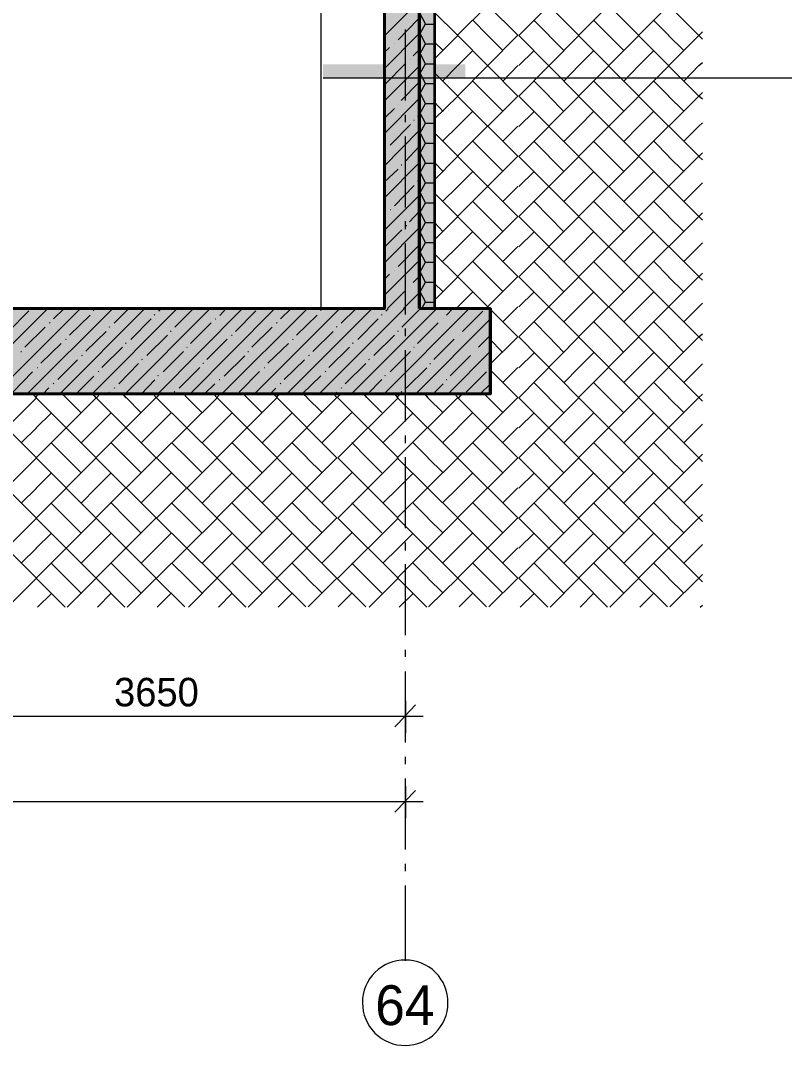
# Model space of a CAD drawing. Header units: millimetres. Extents: x -135211 to 49383, y -8033 to 228499.
# Drawn here: x -2656 to 2718, y 39972 to 47183 of the extents above; entities that cross this region are included whole.
import ezdxf

# ---------------------------------------------------------------- set-up
doc = ezdxf.new("R2010")
doc.units = ezdxf.units.MM
doc.layers.add('PDF _Геометрия', color=7, linetype='Continuous', true_color=0x1d1d1d)
doc.layers.add('PDF _Сплошная заливка', color=7, linetype='Continuous', true_color=0xffffff)
doc.layers.add('PDF _Текст', color=7, linetype='Continuous')

msp = doc.modelspace()

# ---------------------------------------------------------------- hatches: boundary and pattern name
at = {"layer": 'PDF _Сплошная заливка', "transparency": 33554559}
h = msp.add_hatch(color=256, dxfattribs=at)
h.paths.add_polyline_path([(-99774.8, 44556.2), (-99774.8, 45156.6), (-104045.4, 45156.6), (-104045.4, 44556.2)])
h.paths.add_polyline_path([(646.3, 44556.2), (646.3, 45156.6), (-26352.2, 45156.6), (-26352.2, 44556.2)])
h.paths.add_polyline_path([(-26398.8, 44556.2), (-26398.8, 45156.6), (-50899.8, 45156.6), (-50899.8, 44556.2)])
h.paths.add_polyline_path([(-50950.6, 44556.2), (-50950.6, 45156.6), (-98974.8, 45156.6), (-98974.8, 44556.2)])

# ---------------------------------------------------------------- linework, layer by layer
at = {"layer": 'PDF _Геометрия', "color": 7, "lineweight": 9}
for points in [[(149, 48357), (149, 48653.3), (149, 45156.8)], [(153.7, 45155.7), (157.8, 45155.7), (157.8, 48652.4), (153.7, 48652.4)], [(156.8, 45155.9), (254.3, 45155.9), (254.3, 48652.6), (156.8, 48652.6)], [(254.3, 48644.1), (254.3, 45155.9)], [(254.9, 45155.8), (263, 45155.8), (263, 48652.5), (254.9, 48652.5)], [(-7144, 47873.3), (-544.2, 47873.3), (-544.2, 48283.9), (-544.2, 45155.5), (-4595.7, 45155.5)], [(52.5, 46621.2), (52.5, 47120.7)], [(3474.3, 43975.2), (3474.3, 46777.6), (-526.3, 46777.6)], [(52.5, 46468.8), (52.5, 46519.7)], [(52.5, 45867.8), (52.5, 46367.3)], [(52.5, 45715.4), (52.5, 45770.4)], [(52.5, 45114.2), (52.5, 45613.7)], [(251.1, 45156.7), (640.3, 45156.7), (640.3, 44555.6), (-97975.2, 44555.6)], [(-96.7, 45155.8), (-545, 45155.8)], [(52.5, 44961.8), (52.5, 45016.9)], [(52.5, 44360.8), (52.5, 44864.5)], [(52.5, 44208.4), (52.5, 44263.4)], [(52.5, 43611.5), (52.5, 44111)], [(52.5, 43454.8), (52.5, 43509.9)], [(52.5, 42858), (52.5, 43357.5)], [(52.5, 42705.6), (52.5, 42756.3)], [(52.5, 42104.4), (52.5, 42603.9)], [(52.5, 42396.5), (52.5, 42290.7), (52.5, 42172.2)], [(-3596.2, 42289.6), (175.3, 42289.6)], [(52.5, 41952), (52.5, 42002.9)], [(52.5, 41351), (52.5, 41850.5)], [(52.5, 41795.5), (52.5, 41689.6), (52.5, 41571.1)], [(-103561.8, 41688.5), (175.3, 41688.5)], [(52.5, 41198.6), (52.5, 41249.4)], [(52.5, 40567.8), (52.5, 41097)]]:
    msp.add_lwpolyline(points, dxfattribs=at)
at = {"layer": 'PDF _Геометрия', "color": 28, "lineweight": 9, "true_color": 0x0e0e0e}
for points in [[(639, 44754.9), (842.1, 44958.1), (418.6, 45381.4), (842.1, 45804.6), (418.6, 46228), (842.1, 46651.3), (418.6, 47078.9), (842.1, 47502.1), (418.6, 47925.4), (842.1, 48348.8), (546.1, 48645.1)], [(1069.1, 43055.8), (1272.1, 43259), (848.8, 43682.3), (1272.1, 44105.7), (848.8, 44529), (1272.1, 44956.5), (848.8, 45379.8), (1272.1, 45803.2), (848.8, 46226.6), (1272.1, 46649.9), (848.8, 47077.4), (1272.1, 47500.7), (848.8, 47924.1), (1272.1, 48347.4), (975.9, 48643.7)], [(1489.6, 43056.3), (1693.2, 43259.5), (1269.5, 43682.8), (1693.2, 44106.1), (1269.5, 44529.5), (1693.2, 44957), (1269.5, 45380.3), (1693.2, 45803.7), (1269.5, 46227), (1693.2, 46650.3), (1269.5, 47077.9), (1693.2, 47501.2), (1269.5, 47924.5), (1693.2, 48347.8), (1396.9, 48644.2)], [(1911, 43056.8), (2114.4, 43260), (1691, 43683.4), (2114.4, 44106.7), (1691, 44530), (2114.4, 44957.5), (1691, 45380.9), (2114.4, 45804.2), (1691, 46227.5), (2114.4, 46650.8), (1691, 47078.4), (2114.4, 47501.7), (1691, 47925), (2114.4, 48348.3), (1822.1, 48644.6)], [(617.6, 45157), (842.1, 45381.4), (418.6, 45804.6), (842.1, 46228), (418.6, 46651.3), (842.1, 47078.9), (418.6, 47502.1), (842.1, 47925.4), (418.6, 48348.8)], [(848.8, 43259), (1272.1, 43682.3), (848.8, 44105.7), (1272.1, 44529), (848.8, 44956.5), (1272.1, 45379.8), (848.8, 45803.2), (1272.1, 46226.6), (848.8, 46649.9), (1272.1, 47077.4), (848.8, 47500.7), (1272.1, 47924.1), (848.8, 48347.4)], [(1269.5, 43259.5), (1693.2, 43682.8), (1269.5, 44106.1), (1693.2, 44529.5), (1269.5, 44957), (1693.2, 45380.3), (1269.5, 45803.7), (1693.2, 46227), (1269.5, 46650.3), (1693.2, 47077.9), (1269.5, 47501.2), (1693.2, 47924.5), (1269.5, 48347.8)], [(1691, 43260), (2114.4, 43683.4), (1691, 44106.7), (2114.4, 44530), (1691, 44957.5), (2114.4, 45380.9), (1691, 45804.2), (2114.4, 46227.5), (1691, 46650.8), (2114.4, 47078.4), (1691, 47501.7), (2114.4, 47925), (1691, 48348.3)], [(251.3, 46909), (421, 47078.4), (251.3, 47243.4)], [(631.6, 47078.6), (525.6, 47184.4)], [(1061.5, 47077.2), (956, 47183)], [(1482.6, 47077.6), (1376.9, 47183.5)], [(1903.8, 47078.1), (1797.7, 47184)], [(2140.7, 47052.8), (2114.9, 47078.1), (2140.7, 47103.5)], [(315.7, 46971.5), (256.7, 47030.8)], [(421, 47078.4), (421, 47078.4)], [(421, 47078.4), (421, 47078.4)], [(736.8, 46972.9), (630.8, 47078.7)], [(842.1, 47078.9), (842.1, 47078.9)], [(842.1, 47078.9), (842.1, 47078.9)], [(1166.8, 46971.5), (1061.2, 47077.3)], [(1272.1, 47077.4), (1272.1, 47077.4)], [(1272.1, 47077.4), (1272.1, 47077.4)], [(1587.9, 46972), (1482.1, 47077.8)], [(1693.2, 47077.9), (1693.2, 47077.9)], [(1693.2, 47077.9), (1693.2, 47077.9)], [(2009.1, 46972.4), (1902.9, 47078.3)], [(2114.4, 47078.4), (2114.4, 47078.4)], [(2114.4, 47078.4), (2114.4, 47078.4)], [(420.4, 46866.9), (526.3, 46972.6)], [(850, 46865.4), (956.2, 46971.2)], [(1271.7, 46865.9), (1377.3, 46971.7)], [(1692.5, 46866.3), (1798.5, 46972.2)], [(2114.9, 46866.5), (2140.7, 46887.6)], [(251.3, 46485.7), (421, 46650.8), (251.3, 46820.2)], [(311.1, 46756.6), (421, 46866.7)], [(736, 46757.1), (842.1, 46867.2)], [(1166.5, 46755.7), (1272.1, 46865.8)], [(1587.3, 46756.2), (1693.2, 46866.2)], [(2008.9, 46756.7), (2114.4, 46866.7)], [(631.6, 46651.1), (525.6, 46756.9)], [(1061.5, 46649.6), (956, 46755.5)], [(1482.6, 46650.1), (1376.9, 46756)], [(1903.8, 46650.6), (1797.7, 46756.4)], [(2140.7, 46629.4), (2114.9, 46650.6), (2140.7, 46676)], [(315.7, 46544), (256.7, 46607.5)], [(421, 46650.8), (421, 46650.8)], [(421, 46650.8), (421, 46650.8)], [(736.8, 46545.4), (630.8, 46651.2)], [(842.1, 46651.3), (842.1, 46651.3)], [(842.1, 46651.3), (842.1, 46651.3)], [(1166.8, 46543.9), (1061.2, 46649.7)], [(1272.1, 46649.9), (1272.1, 46649.9)], [(1272.1, 46649.9), (1272.1, 46649.9)], [(1587.9, 46544.4), (1482.1, 46650.2)], [(1693.2, 46650.3), (1693.2, 46650.3)], [(1693.2, 46650.3), (1693.2, 46650.3)], [(2009.1, 46544.9), (1902.9, 46650.7)], [(2114.4, 46650.8), (2114.4, 46650.8)], [(2114.4, 46650.8), (2114.4, 46650.8)], [(420.4, 46439.3), (526.3, 46545.1)], [(850, 46437.9), (956.2, 46543.6)], [(1271.7, 46438.3), (1377.3, 46544.1)], [(1692.5, 46438.8), (1798.5, 46544.6)], [(2114.9, 46438.9), (2140.7, 46464.3)], [(251.3, 46058.2), (421, 46227.5), (251.3, 46396.8)], [(311.1, 46333.4), (421, 46439.1)], [(736, 46333.9), (842.1, 46439.6)], [(1166.5, 46332.3), (1272.1, 46438.2)], [(1587.3, 46332.8), (1693.2, 46438.7)], [(2008.9, 46333.3), (2114.4, 46439.1)], [(631.6, 46227.7), (525.6, 46333.6)], [(1061.5, 46226.3), (956, 46332.1)], [(1482.6, 46226.8), (1376.9, 46332.6)], [(1903.8, 46227.2), (1797.7, 46333.1)], [(421, 46227.5), (421, 46227.5)], [(421, 46227.5), (421, 46227.5)], [(736.8, 46122), (630.8, 46227.9)], [(842.1, 46228), (842.1, 46228)], [(842.1, 46228), (842.1, 46228)], [(1166.8, 46120.6), (1061.2, 46226.4)], [(1272.1, 46226.6), (1272.1, 46226.6)], [(1272.1, 46226.6), (1272.1, 46226.6)], [(1587.9, 46121.1), (1482.1, 46226.9)], [(1693.2, 46227), (1693.2, 46227)], [(1693.2, 46227), (1693.2, 46227)], [(2009.1, 46121.5), (1902.9, 46227.4)], [(2114.4, 46227.5), (2114.4, 46227.5)], [(2114.4, 46227.5), (2114.4, 46227.5)], [(2140.7, 46201.8), (2114.9, 46227.3), (2140.7, 46252.7)], [(315.7, 46120.6), (256.7, 46184.1)], [(420.4, 46016), (526.3, 46121.8)], [(850, 46014.5), (956.2, 46120.3)], [(1271.7, 46014.9), (1377.3, 46120.8)], [(1692.5, 46015.4), (1798.5, 46121.3)], [(311.1, 45910), (421, 46015.9)], [(736, 45910.5), (842.1, 46016.3)], [(1166.5, 45909), (1272.1, 46014.9)], [(1587.3, 45909.5), (1693.2, 46015.4)], [(2008.9, 45910), (2114.4, 46015.8)], [(2114.9, 46015.6), (2140.7, 46041)], [(251.3, 45634.9), (421, 45804.2), (251.3, 45973.6)], [(631.6, 45804.5), (525.6, 45910.3)], [(1061.5, 45802.9), (956, 45908.8)], [(1482.6, 45803.5), (1376.9, 45909.3)], [(1903.8, 45803.9), (1797.7, 45909.8)], [(421, 45804.2), (421, 45804.2)], [(421, 45804.2), (421, 45804.2)], [(736.8, 45698.7), (630.8, 45804.6)], [(842.1, 45804.6), (842.1, 45804.6)], [(842.1, 45804.6), (842.1, 45804.6)], [(1166.8, 45697.2), (1061.2, 45803.1)], [(1272.1, 45803.2), (1272.1, 45803.2)], [(1272.1, 45803.2), (1272.1, 45803.2)], [(1587.9, 45697.8), (1482.1, 45803.5)], [(1693.2, 45803.7), (1693.2, 45803.7)], [(1693.2, 45803.7), (1693.2, 45803.7)], [(2009.1, 45698.2), (1902.9, 45804.1)], [(2114.4, 45804.2), (2114.4, 45804.2)], [(2114.4, 45804.2), (2114.4, 45804.2)], [(2140.7, 45778.5), (2114.9, 45803.9), (2140.7, 45829.3)], [(315.7, 45697.3), (256.7, 45760.8)], [(420.4, 45592.6), (526.3, 45698.5)], [(850, 45591.2), (956.2, 45697)], [(1271.7, 45591.6), (1377.3, 45697.5)], [(1692.5, 45592.1), (1798.5, 45698)], [(311.1, 45486.7), (421, 45592.5)], [(736, 45487.2), (842.1, 45593)], [(1166.5, 45485.7), (1272.1, 45591.5)], [(1587.3, 45486.2), (1693.2, 45592)], [(2008.9, 45486.7), (2114.4, 45592.5)], [(2114.9, 45592.3), (2140.7, 45617.7)], [(251.3, 45211.6), (421, 45380.8), (251.3, 45546)], [(631.6, 45381.1), (525.6, 45486.9)], [(1061.5, 45379.6), (956, 45485.4)], [(1482.6, 45380.1), (1376.9, 45486)], [(1903.8, 45380.6), (1797.7, 45486.5)], [(421, 45380.8), (421, 45380.8)], [(421, 45380.8), (421, 45380.8)], [(736.8, 45275.5), (630.8, 45381.2)], [(842.1, 45381.4), (842.1, 45381.4)], [(842.1, 45381.4), (842.1, 45381.4)], [(1166.8, 45273.9), (1061.2, 45379.8)], [(1272.1, 45379.8), (1272.1, 45379.8)], [(1272.1, 45379.8), (1272.1, 45379.8)], [(1587.9, 45274.4), (1482.1, 45380.2)], [(1693.2, 45380.3), (1693.2, 45380.3)], [(1693.2, 45380.3), (1693.2, 45380.3)], [(2009.1, 45274.9), (1902.9, 45380.8)], [(2114.4, 45380.9), (2114.4, 45380.9)], [(2114.4, 45380.9), (2114.4, 45380.9)], [(2140.7, 45355.2), (2114.9, 45380.6), (2140.7, 45406)], [(315.7, 45273.9), (256.7, 45333.3)], [(420.4, 45169.4), (526.3, 45275.2)], [(850, 45167.8), (956.2, 45273.7)], [(1271.7, 45168.3), (1377.3, 45274.2)], [(1692.5, 45168.8), (1798.5, 45274.6)], [(408.7, 45156.5), (421, 45169.2)], [(736, 45063.9), (842.1, 45169.7)], [(1166.5, 45062.4), (1272.1, 45168.2)], [(1587.3, 45062.9), (1693.2, 45168.7)], [(2008.9, 45063.4), (2114.4, 45169.2)], [(2114.9, 45169), (2140.7, 45194.4)], [(1061.5, 44956.3), (956, 45062.1)], [(1482.6, 44956.8), (1376.9, 45062.6)], [(1903.8, 44957.3), (1797.7, 45063.1)], [(736.8, 44847.9), (639.9, 44945.2)], [(842.1, 44958.1), (842.1, 44958.1)], [(842.1, 44958.1), (842.1, 44958.1)], [(1166.8, 44846.3), (1061.2, 44956.4)], [(1272.1, 44956.5), (1272.1, 44956.5)], [(1272.1, 44956.5), (1272.1, 44956.5)], [(1587.9, 44846.8), (1482.1, 44956.9)], [(1693.2, 44957), (1693.2, 44957)], [(1693.2, 44957), (1693.2, 44957)], [(2009.1, 44847.4), (1902.9, 44957.4)], [(2114.4, 44957.5), (2114.4, 44957.5)], [(2114.4, 44957.5), (2114.4, 44957.5)], [(2140.7, 44931.9), (2114.9, 44957.3), (2140.7, 44978.5)], [(850, 44740.2), (956.2, 44846.1)], [(1271.7, 44740.8), (1377.3, 44846.6)], [(1692.5, 44741.2), (1798.5, 44847.1)], [(418.6, 43260.6), (842.1, 43683.9), (418.6, 44107.2), (842.1, 44530.5), (639, 44733.7)], [(736, 44636.4), (842.1, 44742.2)], [(1166.5, 44634.8), (1272.1, 44740.6)], [(1587.3, 44635.3), (1693.2, 44741.2)], [(2008.9, 44635.8), (2114.4, 44741.6)], [(2114.9, 44741.4), (2140.7, 44766.8)], [(1061.5, 44528.7), (956, 44634.5)], [(1482.6, 44529.2), (1376.9, 44635)], [(1903.8, 44529.7), (1797.7, 44635.6)], [(-2967.9, 43258.5), (-2544.6, 43681.8), (-2967.9, 44105.2), (-2544.6, 44528.5), (-2570.3, 44553.9)], [(-2747.5, 43055.3), (-2544.6, 43258.5), (-2967.9, 43681.8), (-2544.6, 44105.2), (-2967.9, 44528.5)], [(-2552.8, 44530.4), (-2527.1, 44555.9)], [(-2546.5, 43259.1), (-2123.5, 43682.4), (-2546.5, 44105.8), (-2123.5, 44529.1), (-2144.4, 44554.5)], [(-2327, 43055.9), (-2123.5, 43259.1), (-2546.5, 43682.4), (-2123.5, 44105.8), (-2546.5, 44529.1)], [(-2544.6, 44528.5), (-2544.6, 44528.5)], [(-2544.6, 44528.5), (-2544.6, 44528.5)], [(-2334.1, 44528.8), (-2359.8, 44554.2)], [(-2228.8, 44423.1), (-2334.9, 44528.9)], [(-2125.9, 43259.7), (-1702.3, 43683), (-2125.9, 44106.3), (-1702.3, 44529.6), (-1723.3, 44555)], [(-1905.7, 43056.4), (-1702.3, 43259.7), (-2125.9, 43683), (-1702.3, 44106.3), (-2125.9, 44529.6)], [(-2123.5, 44529.1), (-2123.5, 44529.1)], [(-2123.5, 44529.1), (-2123.5, 44529.1)], [(-2122.9, 44528.9), (-2097.2, 44554.2)], [(-1912.9, 44529.4), (-1933.9, 44554.7)], [(-1807.6, 44423.6), (-1913.2, 44529.5)], [(-1702.3, 44529.6), (-1702.3, 44529.6)], [(-1702.3, 44529.6), (-1702.3, 44529.6)], [(-1701, 44529.4), (-1676, 44554.8)], [(-1699.8, 43259), (-1272.4, 43682.4), (-1699.8, 44105.7), (-1272.4, 44529), (-1297.5, 44554.4)], [(-1475.6, 43055.9), (-1272.4, 43259), (-1699.8, 43682.4), (-1272.4, 44105.7), (-1699.8, 44529)], [(-1483, 44528.7), (-1508, 44554.2)], [(-1377.7, 44423.1), (-1483.6, 44528.9)], [(-1275.9, 44529.9), (-1254.9, 44555.2)], [(-1274.3, 43259.6), (-851.3, 43682.9), (-1274.3, 44106.2), (-851.3, 44529.5), (-876.4, 44554.9)], [(-1054.3, 43056.4), (-851.3, 43259.6), (-1274.3, 43682.9), (-851.3, 44106.2), (-1274.3, 44529.5)], [(-1272.4, 44529), (-1272.4, 44529)], [(-1272.4, 44529), (-1272.4, 44529)], [(-1061.8, 44529.3), (-1087, 44554.6)], [(-956.5, 44423.6), (-1062, 44529.4)], [(-854.8, 44530.4), (-833.7, 44555.8)], [(-853.7, 43260.1), (-430.1, 43683.5), (-853.7, 44106.7), (-430.1, 44530.1), (-455.4, 44555.5)], [(-632.9, 43057), (-430.1, 43260.1), (-853.7, 43683.5), (-430.1, 44106.7), (-853.7, 44530.1)], [(-851.3, 44529.5), (-851.3, 44529.5)], [(-851.3, 44529.5), (-851.3, 44529.5)], [(-640.7, 44529.8), (-665.9, 44555.2)], [(-535.4, 44424.1), (-641.2, 44529.9)], [(-430.1, 44530.1), (-430.1, 44530.1)], [(-430.1, 44530.1), (-430.1, 44530.1)], [(-429, 44529.8), (-403.8, 44555.3)], [(-423.5, 43258.5), (-0.2, 43681.8), (-423.5, 44105.2), (-0.2, 44528.5), (-21.4, 44553.9)], [(-203.7, 43055.3), (-0.2, 43258.5), (-423.5, 43681.8), (-0.2, 44105.2), (-423.5, 44528.5)], [(-219.5, 44530.3), (-240.7, 44555.7)], [(-114.2, 44424.6), (-220.4, 44530.4)], [(-8, 44530.4), (17.4, 44555.7)], [(-7, 43260.1), (421, 43683.3), (-7, 44106.7), (421, 44530), (395.6, 44555.4)], [(213.6, 43056.8), (421, 43260.1), (-7, 43683.3), (421, 44106.7), (-7, 44530)], [(-0.2, 44528.5), (-0.2, 44528.5)], [(-0.2, 44528.5), (-0.2, 44528.5)], [(210.4, 44528.7), (189.1, 44554.2)], [(315.7, 44423.1), (210, 44528.9)], [(639, 43057.4), (842.1, 43260.6), (418.6, 43683.9), (842.1, 44107.2), (418.6, 44530.5)], [(421, 44530), (421, 44530)], [(421, 44530), (421, 44530)], [(426, 44528.8), (447.3, 44554.2)], [(631.6, 44530.3), (606.1, 44555.7)], [(736.8, 44424.5), (630.8, 44530.4)], [(842.1, 44530.5), (842.1, 44530.5)], [(842.1, 44530.5), (842.1, 44530.5)], [(1166.8, 44423), (1061.2, 44528.8)], [(1272.1, 44529), (1272.1, 44529)], [(1272.1, 44529), (1272.1, 44529)], [(1587.9, 44423.5), (1482.1, 44529.3)], [(1693.2, 44529.5), (1693.2, 44529.5)], [(1693.2, 44529.5), (1693.2, 44529.5)], [(2009.1, 44424), (1902.9, 44529.9)], [(2114.4, 44530), (2114.4, 44530)], [(2114.4, 44530), (2114.4, 44530)], [(2140.7, 44504.3), (2114.9, 44529.8), (2140.7, 44555.2)], [(-1702.8, 44318.1), (-1597.1, 44423.9)], [(-851.6, 44318), (-746, 44423.8)], [(-430.8, 44318.5), (-324.8, 44424.3)], [(420.4, 44318.5), (526.3, 44424.3)], [(1692.5, 44317.9), (1798.5, 44423.8)], [(-2545.3, 44317), (-2439.4, 44422.9)], [(-2123.6, 44317.5), (-2018.2, 44423.4)], [(-1273.2, 44317.5), (-1167.1, 44423.3)], [(-0.4, 44316.9), (105.1, 44422.8)], [(850, 44316.9), (956.2, 44422.8)], [(1271.7, 44317.4), (1377.3, 44423.3)], [(-2650.5, 44211.1), (-2544.6, 44316.9)], [(-2229.7, 44211.6), (-2123.5, 44317.4)], [(-1808, 44212.1), (-1702.3, 44317.9)], [(-1378.4, 44211.6), (-1272.4, 44317.3)], [(-956.8, 44212), (-851.3, 44317.8)], [(-536, 44212.6), (-430.1, 44318.4)], [(-106.4, 44211), (-0.2, 44316.8)], [(311.1, 44212.5), (421, 44318.4)], [(736, 44213.1), (842.1, 44318.8)], [(1166.5, 44211.5), (1272.1, 44317.3)], [(1587.3, 44212), (1693.2, 44317.8)], [(2008.9, 44212.5), (2114.4, 44318.3)], [(2114.9, 44318.1), (2140.7, 44343.5)], [(-2334.1, 44105.5), (-2440.1, 44211.3)], [(-1912.9, 44106), (-2018.4, 44211.8)], [(-1483, 44105.4), (-1592.9, 44211.2)], [(-1061.8, 44105.9), (-1168, 44211.8)], [(-640.7, 44106.5), (-746.4, 44212.3)], [(-219.5, 44107), (-325.6, 44212.9)], [(210.4, 44105.4), (104.8, 44211.2)], [(631.6, 44106.9), (525.6, 44212.8)], [(1061.5, 44105.4), (956, 44211.2)], [(1482.6, 44105.9), (1376.9, 44211.7)], [(1903.8, 44106.4), (1797.7, 44212.3)], [(-2544.6, 44105.2), (-2544.6, 44105.2)], [(-2544.6, 44105.2), (-2544.6, 44105.2)], [(-2228.8, 43999.8), (-2334.9, 44105.6)], [(-2123.5, 44105.8), (-2123.5, 44105.8)], [(-2123.5, 44105.8), (-2123.5, 44105.8)], [(-1807.6, 44000.3), (-1913.2, 44106.2)], [(-1702.3, 44106.3), (-1702.3, 44106.3)], [(-1702.3, 44106.3), (-1702.3, 44106.3)], [(-1377.7, 43999.8), (-1483.6, 44105.5)], [(-1272.4, 44105.7), (-1272.4, 44105.7)], [(-1272.4, 44105.7), (-1272.4, 44105.7)], [(-956.5, 44000.3), (-1062, 44106.1)], [(-851.3, 44106.2), (-851.3, 44106.2)], [(-851.3, 44106.2), (-851.3, 44106.2)], [(-535.4, 44000.8), (-641.2, 44106.6)], [(-430.1, 44106.7), (-430.1, 44106.7)], [(-430.1, 44106.7), (-430.1, 44106.7)], [(-114.2, 44001.3), (-220.4, 44107.1)], [(-0.2, 44105.2), (-0.2, 44105.2)], [(-0.2, 44105.2), (-0.2, 44105.2)], [(315.7, 43999.7), (210, 44105.6)], [(421, 44106.7), (421, 44106.7)], [(421, 44106.7), (421, 44106.7)], [(736.8, 44001.3), (630.8, 44107.1)], [(842.1, 44107.2), (842.1, 44107.2)], [(842.1, 44107.2), (842.1, 44107.2)], [(1166.8, 43999.7), (1061.2, 44105.5)], [(1272.1, 44105.7), (1272.1, 44105.7)], [(1272.1, 44105.7), (1272.1, 44105.7)], [(1587.9, 44000.2), (1482.1, 44106)], [(1693.2, 44106.1), (1693.2, 44106.1)], [(1693.2, 44106.1), (1693.2, 44106.1)], [(2009.1, 44000.7), (1902.9, 44106.6)], [(2114.4, 44106.7), (2114.4, 44106.7)], [(2114.4, 44106.7), (2114.4, 44106.7)], [(2140.7, 44081), (2114.9, 44106.4), (2140.7, 44131.8)], [(-2545.3, 43893.7), (-2439.4, 43999.5)], [(-2123.6, 43894.2), (-2018.2, 44000)], [(-1702.8, 43894.8), (-1597.1, 44000.5)], [(-1273.2, 43894.2), (-1167.1, 44000)], [(-851.6, 43894.7), (-746, 44000.5)], [(-430.8, 43895.2), (-324.8, 44001.1)], [(-0.4, 43893.6), (105.1, 43999.4)], [(420.4, 43895.2), (526.3, 44001)], [(850, 43893.6), (956.2, 43999.4)], [(1271.7, 43894.1), (1377.3, 44000)], [(1692.5, 43894.6), (1798.5, 44000.4)], [(2114.9, 43894.8), (2140.7, 43920.2)], [(-2650.5, 43787.7), (-2544.6, 43893.6)], [(-2229.7, 43788.3), (-2123.5, 43894.1)], [(-1808, 43788.7), (-1702.3, 43894.6)], [(-1378.4, 43788.2), (-1272.4, 43894)], [(-956.8, 43788.7), (-851.3, 43894.5)], [(-536, 43789.3), (-430.1, 43895.1)], [(-106.4, 43787.7), (-0.2, 43893.5)], [(311.1, 43789.2), (421, 43895)], [(736, 43789.7), (842.1, 43895.5)], [(1166.5, 43788.1), (1272.1, 43894)], [(1587.3, 43788.7), (1693.2, 43894.5)], [(2008.9, 43789.2), (2114.4, 43895)], [(-2334.1, 43682.2), (-2440.1, 43788)], [(-1912.9, 43682.7), (-2018.4, 43788.5)], [(-1483, 43682.1), (-1592.9, 43787.9)], [(-1061.8, 43682.6), (-1168, 43788.4)], [(-640.7, 43683.2), (-746.4, 43789)], [(-219.5, 43683.7), (-325.6, 43789.5)], [(210.4, 43682.1), (104.8, 43787.9)], [(631.6, 43683.6), (525.6, 43789.5)], [(1061.5, 43682), (956, 43787.9)], [(1482.6, 43682.5), (1376.9, 43788.4)], [(1903.8, 43683.1), (1797.7, 43788.9)], [(2140.7, 43657.7), (2114.9, 43683.1), (2140.7, 43708.5)], [(-2544.6, 43681.8), (-2544.6, 43681.8)], [(-2544.6, 43681.8), (-2544.6, 43681.8)], [(-2228.8, 43576.4), (-2334.9, 43682.2)], [(-2123.5, 43682.4), (-2123.5, 43682.4)], [(-2123.5, 43682.4), (-2123.5, 43682.4)], [(-1807.6, 43577), (-1913.2, 43682.8)], [(-1702.3, 43683), (-1702.3, 43683)], [(-1702.3, 43683), (-1702.3, 43683)], [(-1377.7, 43576.4), (-1483.6, 43682.2)], [(-1272.4, 43682.4), (-1272.4, 43682.4)], [(-1272.4, 43682.4), (-1272.4, 43682.4)], [(-956.5, 43576.9), (-1062, 43682.7)], [(-851.3, 43682.9), (-851.3, 43682.9)], [(-851.3, 43682.9), (-851.3, 43682.9)], [(-535.4, 43577.4), (-641.2, 43683.3)], [(-430.1, 43683.5), (-430.1, 43683.5)], [(-430.1, 43683.5), (-430.1, 43683.5)], [(-114.2, 43578), (-220.4, 43683.8)], [(-0.2, 43681.8), (-0.2, 43681.8)], [(-0.2, 43681.8), (-0.2, 43681.8)], [(315.7, 43576.4), (210, 43682.2)], [(421, 43683.3), (421, 43683.3)], [(421, 43683.3), (421, 43683.3)], [(736.8, 43578), (630.8, 43683.7)], [(842.1, 43683.9), (842.1, 43683.9)], [(842.1, 43683.9), (842.1, 43683.9)], [(1166.8, 43576.4), (1061.2, 43682.2)], [(1272.1, 43682.3), (1272.1, 43682.3)], [(1272.1, 43682.3), (1272.1, 43682.3)], [(1587.9, 43576.8), (1482.1, 43682.7)], [(1693.2, 43682.8), (1693.2, 43682.8)], [(1693.2, 43682.8), (1693.2, 43682.8)], [(2009.1, 43577.4), (1902.9, 43683.2)], [(2114.4, 43683.4), (2114.4, 43683.4)], [(2114.4, 43683.4), (2114.4, 43683.4)], [(-2545.3, 43470.4), (-2439.4, 43576.2)], [(-2123.6, 43470.9), (-2018.2, 43576.8)], [(-1702.8, 43471.4), (-1597.1, 43577.3)], [(-1273.2, 43470.8), (-1167.1, 43576.6)], [(-851.6, 43471.3), (-746, 43577.2)], [(-430.8, 43471.9), (-324.8, 43577.7)], [(-0.4, 43470.3), (105.1, 43576.1)], [(420.4, 43471.8), (526.3, 43577.7)], [(850, 43470.2), (956.2, 43576.1)], [(1271.7, 43470.8), (1377.3, 43576.6)], [(1692.5, 43471.3), (1798.5, 43577.1)], [(2114.9, 43471.5), (2140.7, 43496.9)], [(-2650.5, 43364.4), (-2544.6, 43470.2)], [(-2229.7, 43364.9), (-2123.5, 43470.8)], [(-1808, 43365.4), (-1702.3, 43471.3)], [(-1378.4, 43364.9), (-1272.4, 43470.7)], [(-956.8, 43365.4), (-851.3, 43471.3)], [(-536, 43365.9), (-430.1, 43471.7)], [(-106.4, 43364.4), (-0.2, 43470.2)], [(311.1, 43365.9), (421, 43471.8)], [(736, 43366.4), (842.1, 43472.3)], [(1166.5, 43364.8), (1272.1, 43470.6)], [(1587.3, 43365.3), (1693.2, 43471.2)], [(2008.9, 43365.9), (2114.4, 43471.7)], [(-2334.1, 43258.8), (-2440.1, 43364.6)], [(-1912.9, 43259.3), (-2018.4, 43365.2)], [(-1483, 43258.8), (-1592.9, 43364.6)], [(-1061.8, 43259.3), (-1168, 43365.2)], [(-640.7, 43259.8), (-746.4, 43365.6)], [(-219.5, 43260.4), (-325.6, 43366.2)], [(210.4, 43258.7), (104.8, 43364.6)], [(631.6, 43260.3), (525.6, 43366.1)], [(1061.5, 43258.7), (956, 43364.6)], [(1482.6, 43259.2), (1376.9, 43365.1)], [(1903.8, 43259.8), (1797.7, 43365.6)], [(2140.7, 43234.4), (2114.9, 43259.8), (2140.7, 43285.2)], [(-2342.8, 43055.7), (-2546, 43258.9)], [(-2544.6, 43258.5), (-2544.6, 43258.5)], [(-2544.6, 43258.5), (-2544.6, 43258.5)], [(-2228.8, 43153.1), (-2334.9, 43258.9)], [(-1921.7, 43056.2), (-2124.7, 43259.4)], [(-2123.5, 43259.1), (-2123.5, 43259.1)], [(-2123.5, 43259.1), (-2123.5, 43259.1)], [(-1807.6, 43153.6), (-1913.2, 43259.5)], [(-1500.5, 43056.8), (-1703.3, 43260)], [(-1702.3, 43259.7), (-1702.3, 43259.7)], [(-1702.3, 43259.7), (-1702.3, 43259.7)], [(-1377.7, 43153), (-1483.6, 43258.9)], [(-1070.6, 43056.2), (-1274.1, 43259.4)], [(-1272.4, 43259), (-1272.4, 43259)], [(-1272.4, 43259), (-1272.4, 43259)], [(-956.5, 43153.6), (-1062, 43259.4)], [(-649.5, 43056.7), (-852.8, 43259.9)], [(-851.3, 43259.6), (-851.3, 43259.6)], [(-851.3, 43259.6), (-851.3, 43259.6)], [(-535.4, 43154.2), (-641.2, 43260)], [(-228.3, 43057.3), (-431.4, 43260.4)], [(-430.1, 43260.1), (-430.1, 43260.1)], [(-430.1, 43260.1), (-430.1, 43260.1)], [(-114.2, 43154.7), (-220.4, 43260.5)], [(201.6, 43055.6), (-1.4, 43258.8)], [(-0.2, 43258.5), (-0.2, 43258.5)], [(-0.2, 43258.5), (-0.2, 43258.5)], [(315.7, 43153.1), (210, 43258.9)], [(622.8, 43057.2), (420, 43260.4)], [(421, 43260.1), (421, 43260.1)], [(421, 43260.1), (421, 43260.1)], [(736.8, 43154.6), (630.8, 43260.5)], [(842.1, 43260.6), (842.1, 43260.6)], [(842.1, 43260.6), (842.1, 43260.6)], [(1052.7, 43055.6), (849.3, 43258.8)], [(1166.8, 43153), (1061.2, 43258.8)], [(1473.9, 43056.1), (1270.6, 43259.3)], [(1272.1, 43259), (1272.1, 43259)], [(1272.1, 43259), (1272.1, 43259)], [(1587.9, 43153.5), (1482.1, 43259.4)], [(1895, 43056.7), (1691.9, 43259.8)], [(1693.2, 43259.5), (1693.2, 43259.5)], [(1693.2, 43259.5), (1693.2, 43259.5)], [(2009.1, 43154.1), (1902.9, 43259.9)], [(2114.4, 43260), (2114.4, 43260)], [(2114.4, 43260), (2114.4, 43260)], [(-2536.4, 43055.5), (-2439.4, 43152.8)], [(-2115.6, 43056), (-2018.2, 43153.4)], [(-1694.7, 43056.6), (-1597.1, 43153.9)], [(-1264.3, 43055.9), (-1167.1, 43153.3)], [(-843.5, 43056.5), (-746, 43153.9)], [(-421.8, 43057), (-324.8, 43154.4)], [(7.8, 43055.4), (105.1, 43152.8)], [(428.6, 43057), (526.3, 43154.3)], [(859.1, 43055.4), (956.2, 43152.7)], [(1279.9, 43055.9), (1377.3, 43153.2)], [(1700.8, 43056.4), (1798.5, 43153.8)], [(2124.1, 43056.6), (2140.7, 43069.3)]]:
    msp.add_lwpolyline(points, dxfattribs=at)
at = {"layer": 'PDF _Геометрия', "color": 7, "lineweight": 40}
for points in [[(149, 45156.8), (149, 48285.1), (149, 48526.4), (-22997.8, 48526.4)], [(-22994.2, 48284.2), (-96.7, 48284.2), (-96.7, 45155.8), (-26097.4, 45155.8)], [(-26349.7, 44555.5), (649.1, 44555.5), (649.1, 45156.6), (149.8, 45156.6)]]:
    msp.add_lwpolyline(points, dxfattribs=at)
at = {"layer": 'PDF _Геометрия', "lineweight": 9}
for points in [[(-100.6, 47070.2), (149, 47319.9)], [(0.3, 47048.1), (140.2, 47192.1)], [(167.5, 45156.4), (192.9, 45203), (154.4, 45274.9), (192.9, 45342.7), (154.4, 45414.6), (192.9, 45482.4), (154.4, 45554.3), (192.9, 45622.1), (154.4, 45694), (192.9, 45761.7), (154.4, 45833.7), (192.9, 45901.4), (154.4, 45973.4), (192.9, 46041.1), (154.4, 46113.1), (192.9, 46180.8), (154.4, 46252.8), (192.9, 46320.5), (154.4, 46392.5), (192.9, 46460.2), (154.4, 46532.2), (192.9, 46599.9), (154.4, 46671.9), (192.9, 46739.6), (154.4, 46811.6), (192.9, 46879.3), (154.4, 46951.3), (192.9, 47019), (154.4, 47091), (192.9, 47158.7), (154.4, 47230.7)], [(192.9, 47158.7), (192.9, 47158.7)], [(195.3, 47158.2), (254.3, 47158.2)], [(-100.6, 46841.6), (149, 47091.3)], [(-26.5, 47022.2), (-26.5, 47022.2)], [(157.8, 47090.3), (157.8, 47090.3)], [(-100, 46955.6), (-61.6, 46993.7)], [(106.4, 46934.7), (149, 46977)], [(157.8, 46950.6), (157.8, 46950.6)], [(192.9, 47019), (192.9, 47019)], [(195.3, 47018.5), (254.3, 47018.5)], [(-91.4, 46735.6), (52.5, 46879.5)], [(87.6, 46907.9), (87.6, 46907.9)], [(192.9, 46879.3), (192.9, 46879.3)], [(195.3, 46878.8), (254.3, 46878.8)], [(-100.6, 46613), (149, 46862.8)], [(157.8, 46810.9), (157.8, 46810.9)], [(22.2, 46621.4), (149, 46748.5)], [(192.9, 46739.6), (192.9, 46739.6)], [(195.3, 46739.2), (254.3, 46739.2)], [(157.8, 46671.3), (157.8, 46671.3)], [(-100.6, 46384.4), (149, 46634.2)], [(-0.2, 46595.3), (-0.2, 46595.3)], [(192.9, 46599.9), (192.9, 46599.9)], [(195.3, 46599.5), (254.3, 46599.5)], [(-94.3, 46497.2), (-26.5, 46565)], [(135.9, 46507.1), (149, 46519.9)], [(157.8, 46531.5), (157.8, 46531.5)], [(-56.4, 46306.8), (87.6, 46450.7)], [(109.8, 46481.1), (113.9, 46481.1)], [(192.9, 46460.2), (192.9, 46460.2)], [(195.3, 46459.8), (254.3, 46459.8)], [(-100.6, 46155.8), (149, 46409.8)], [(157.8, 46391.8), (157.8, 46391.8)], [(192.9, 46320.5), (192.9, 46320.5)], [(195.3, 46320), (254.3, 46320)], [(-92, 46282.8), (-87.9, 46282.8)], [(51.6, 46193.9), (149, 46295.5)], [(157.8, 46252.1), (157.8, 46252.1)], [(-100.6, 45931.5), (149, 46181.2)], [(22.1, 46168.5), (26.1, 46168.5)], [(192.9, 46180.8), (192.9, 46180.8)], [(195.3, 46180.3), (254.3, 46180.3)], [(-97.4, 46045), (-0.2, 46138.1)], [(157.8, 46112.4), (157.8, 46112.4)], [(-26, 45879), (113.9, 46022.9)], [(136.1, 46054.3), (140.2, 46054.3)], [(192.9, 46041.1), (192.9, 46041.1)], [(195.3, 46040.7), (254.3, 46040.7)], [(-100.6, 45702.9), (149, 45952.6)], [(157.8, 45972.8), (157.8, 45972.8)], [(192.9, 45901.4), (192.9, 45901.4)], [(195.3, 45901), (254.3, 45901)], [(-96.1, 45816.2), (-87.9, 45824.6)], [(-56.9, 45854), (-52.8, 45854)], [(81.1, 45766.4), (149, 45838.3)], [(157.8, 45833), (157.8, 45833)], [(-100.6, 45474.3), (149, 45724)], [(57.2, 45739.7), (61.2, 45739.7)], [(192.9, 45761.7), (192.9, 45761.7)], [(195.3, 45761.3), (254.3, 45761.3)], [(-96.5, 45587.6), (26.1, 45710.3)], [(157.8, 45693.4), (157.8, 45693.4)], [(0.3, 45452.2), (140.2, 45596.2)], [(192.9, 45622.1), (192.9, 45622.1)], [(195.3, 45621.6), (254.3, 45621.6)], [(157.8, 45553.6), (157.8, 45553.6)], [(-100.6, 45245.7), (149, 45495.4)], [(192.9, 45482.4), (192.9, 45482.4)], [(195.3, 45481.9), (254.3, 45481.9)], [(-100, 45359.7), (-61.6, 45397.8)], [(-26.5, 45426.2), (-26.5, 45426.2)], [(106.4, 45338.8), (149, 45381.1)], [(157.8, 45413.9), (157.8, 45413.9)], [(87.6, 45311.9), (87.6, 45311.9)], [(192.9, 45342.7), (192.9, 45342.7)], [(195.3, 45342.1), (254.3, 45342.1)], [(-74.3, 45156.6), (52.5, 45283.5)], [(38.5, 45156.8), (149, 45266.8)], [(157.8, 45274.3), (157.8, 45274.3)], [(-3066.5, 44554.3), (-2465.7, 45155.5)], [(-2838.6, 44554.4), (-2237.6, 45155.5)], [(-2610.7, 44554.5), (-2009.4, 45155.6)], [(-2423.9, 45083.5), (-2351.6, 45155.5)], [(-2382.8, 44554.7), (-1781.3, 45155.8)], [(-2154.1, 44554.7), (-1553.2, 45155.8)], [(-1996.9, 45054.1), (-1895.4, 45155.7)], [(-1922.2, 44553.9), (-1325.1, 45155)], [(-1693.5, 44553.9), (-1096.9, 45155.1)], [(-1684.2, 45138.9), (-1667.2, 45155.8)], [(-1570.1, 45024.7), (-1439.1, 45155.9)], [(-1465.6, 44554.1), (-868.8, 45155.2)], [(-1253.1, 45108.5), (-1211, 45155)], [(-1241.7, 44554.2), (-640.7, 45155.3)], [(-1013.8, 44554.3), (-412.6, 45155.4)], [(-827.1, 45083.3), (-754.7, 45155.2)], [(-785.9, 44554.4), (-184.4, 45155.5)], [(-557.2, 44554.6), (43.7, 45155.7)], [(-400.4, 45053.9), (-298.5, 45155.5)], [(-329.3, 44554.7), (271.8, 45155.7)], [(-101.3, 44554.7), (499.9, 45155.9)], [(-87.5, 45138.7), (-70.4, 45155.6)], [(26.8, 45024.5), (157.8, 45155.7)], [(192.9, 45203), (192.9, 45203)], [(195.3, 45202.5), (254.3, 45202.5)], [(339.2, 45109.3), (385.9, 45155.8)], [(-2741.5, 44995.6), (-2597.3, 45139.6)], [(-2311.3, 44969.7), (-2167.4, 45109.4)], [(-2145.1, 45139.8), (-2141, 45144)], [(-1881, 44939.5), (-1737.4, 45083.4)], [(-1715.1, 45109.7), (-1711.1, 45113.8)], [(-1285.2, 45083.7), (-1281.2, 45083.7)], [(-1144, 44995.4), (-1000.4, 45139.4)], [(-714.5, 44969.4), (-570.5, 45109.2)], [(-544.2, 45139.6), (-544.2, 45143.8)], [(-284.2, 44939.3), (-140.6, 45083.2)], [(-114.2, 45109.4), (-114.2, 45113.7)], [(124.3, 44555.5), (649.1, 45084.7)], [(315.7, 45083.4), (315.7, 45083.4)], [(452.8, 44995.2), (596.5, 45139.1)], [(-2626.8, 44885.7), (-2483.2, 45025.4)], [(-2452.1, 45053.7), (-2448.1, 45057.9)], [(-2031, 45025.5), (-2027, 45029.8)], [(-1460.3, 44911.4), (-1316.3, 45055.3)], [(-1030, 44885.4), (-886.4, 45025.1)], [(-855.3, 45053.4), (-851.3, 45057.7)], [(-430.1, 45025.3), (-430.1, 45029.6)], [(136.5, 44911.1), (280.6, 45055.1)], [(-2338.1, 44939.4), (-2334.1, 44943.7)], [(-2197.3, 44855.5), (-2053.3, 44995.1)], [(-1767.1, 44825.3), (-1623.4, 44969.2)], [(-1601.1, 44995.4), (-1597.1, 44999.6)], [(-1346.4, 44797.1), (-1202.2, 44941)], [(-1171.2, 44969.4), (-1167.1, 44969.4)], [(-741.3, 44939.2), (-737.2, 44943.5)], [(-600.6, 44855.2), (-456.4, 44994.9)], [(-170.3, 44825), (-26.5, 44969)], [(-0.2, 44995.1), (-0.2, 44999.4)], [(250.4, 44796.9), (394.7, 44940.8)], [(429.7, 44969.2), (429.7, 44969.2)], [(564.5, 44885.7), (649.1, 44970.3)], [(-2512.9, 44771.4), (-2369.2, 44911.1)], [(-2083.4, 44741.2), (-1939.2, 44885.2)], [(-1916.9, 44911.3), (-1912.9, 44915.6)], [(-1487, 44885.4), (-1483, 44885.4)], [(-916.1, 44771.2), (-772.3, 44910.9)], [(-486.6, 44741), (-342.4, 44884.9)], [(-320.1, 44911.1), (-316, 44915.3)], [(109.8, 44885.2), (113.9, 44885.2)], [(-2653.9, 44855.4), (-2649.9, 44855.4)], [(-2394.9, 44656.2), (-2255.1, 44795.8)], [(-2224, 44825.2), (-2220, 44829.4)], [(-1802.9, 44797.1), (-1798.9, 44801.3)], [(-1653.1, 44711), (-1509.3, 44854.9)], [(-1223.7, 44680.8), (-1079.4, 44824.8)], [(-1057.1, 44855.2), (-1053.1, 44855.2)], [(-802.2, 44656.9), (-658.2, 44796.6)], [(-627.2, 44825), (-623.1, 44829.2)], [(-206.1, 44796.9), (-202, 44801.1)], [(-56.4, 44710.8), (87.6, 44854.8)], [(352.6, 44555.5), (649.1, 44856.1)], [(365.2, 44682.7), (508.7, 44826.6)], [(543.8, 44855), (543.8, 44855)], [(-2539.9, 44741.2), (-2535.9, 44741.2)], [(-2110, 44711), (-2105.9, 44715.2)], [(-1964.6, 44626), (-1825.2, 44769.9)], [(-1539.2, 44596.8), (-1395.3, 44740.7)], [(-1373, 44771.1), (-1368.9, 44771.1)], [(-1117.7, 44568.7), (-974.1, 44712.6)], [(-943.1, 44741), (-939, 44741)], [(-513.1, 44710.7), (-509.1, 44715)], [(-371.9, 44626.8), (-228.3, 44770.7)], [(57.6, 44596.5), (201.6, 44740.5)], [(223.9, 44770.9), (227.9, 44770.9)], [(479.1, 44568.4), (622.8, 44712.3)], [(-2710.4, 44567.9), (-2571, 44711.8)], [(-2268.1, 44554.6), (-2141, 44681.6)], [(-1808.7, 44554.1), (-1711.1, 44655.6)], [(-1688.8, 44682.8), (-1684.8, 44687.1)], [(-1258.9, 44656.9), (-1254.9, 44656.9)], [(-675.2, 44555.4), (-544.2, 44682.4)], [(-215.5, 44554.8), (-114.2, 44656.4)], [(-92, 44682.6), (-87.9, 44686.9)], [(337.9, 44656.7), (342, 44656.7)], [(-2499.4, 44555.2), (-2456.9, 44597.6)], [(-2425.8, 44626.9), (-2421.8, 44631.2)], [(-1995.9, 44596.7), (-1991.9, 44601)], [(-1574.8, 44568.6), (-1570.7, 44572.8)], [(-1362, 44555.6), (-1290, 44627.6)], [(-902.3, 44555), (-860, 44597.3)], [(-829, 44626.7), (-824.9, 44631)], [(-447.2, 44555.5), (-430.1, 44568.2)], [(-399.1, 44596.5), (-395, 44600.8)], [(22.1, 44568.4), (26.1, 44572.6)], [(243.6, 44554.3), (315.7, 44626.2)], [(576.8, 44555.5), (649.1, 44627.5)], [(-2039.9, 44554.6), (-2027, 44567.4)]]:
    msp.add_lwpolyline(points, dxfattribs=at)
at = {"layer": 'PDF _Геометрия', "color": 7, "lineweight": 18}
for points in [[(50.7, 42291.2), (122.7, 42367.4)], [(52.5, 42290.7), (-23.6, 42214.5)], [(50.7, 41690.1), (122.7, 41766.2)], [(52.5, 41689.6), (-23.6, 41613.4)]]:
    msp.add_lwpolyline(points, dxfattribs=at)
at = {"layer": 'PDF _Геометрия', "color": 7, "lineweight": 9}
msp.add_lwpolyline([(50.1, 40572.6, 0.421804), (-250.6, 40272.1, 0.416496), (50.1, 39971.5, 0.412407), (350.8, 40272.1, 0.417731)], format="xyb", close=True, dxfattribs=at)
at = {"layer": 'PDF _Сплошная заливка', "lineweight": 9, "transparency": 33554559}
for points in [[(156.8, 48652.6), (254.3, 48652.6), (156.8, 45155.9), (254.3, 45155.9)], [(-100.6, 48285.1), (149, 48285.1), (-100.6, 45156.8), (149, 45156.8)]]:
    msp.add_solid(points, dxfattribs=at)
at = {"layer": 'PDF _Сплошная заливка', "color": 7, "lineweight": 9, "transparency": 33554559}
msp.add_solid([(-529.4, 46875.7), (473.6, 46875.7), (-529.4, 46778.3), (473.6, 46778.3)], dxfattribs=at)

# ---------------------------------------------------------------- texts
at = {"layer": 'PDF _Текст', "attachment_point": 4, "style": ''}
for s, insert, char_height in [('3650', (-1998.3, 42456.5), 200.42), ('64', (-161.1, 40253), 280.26)]:
    msp.add_mtext(s, dxfattribs=dict(at, insert=insert, char_height=char_height))

doc.saveas('drawing.dxf')
